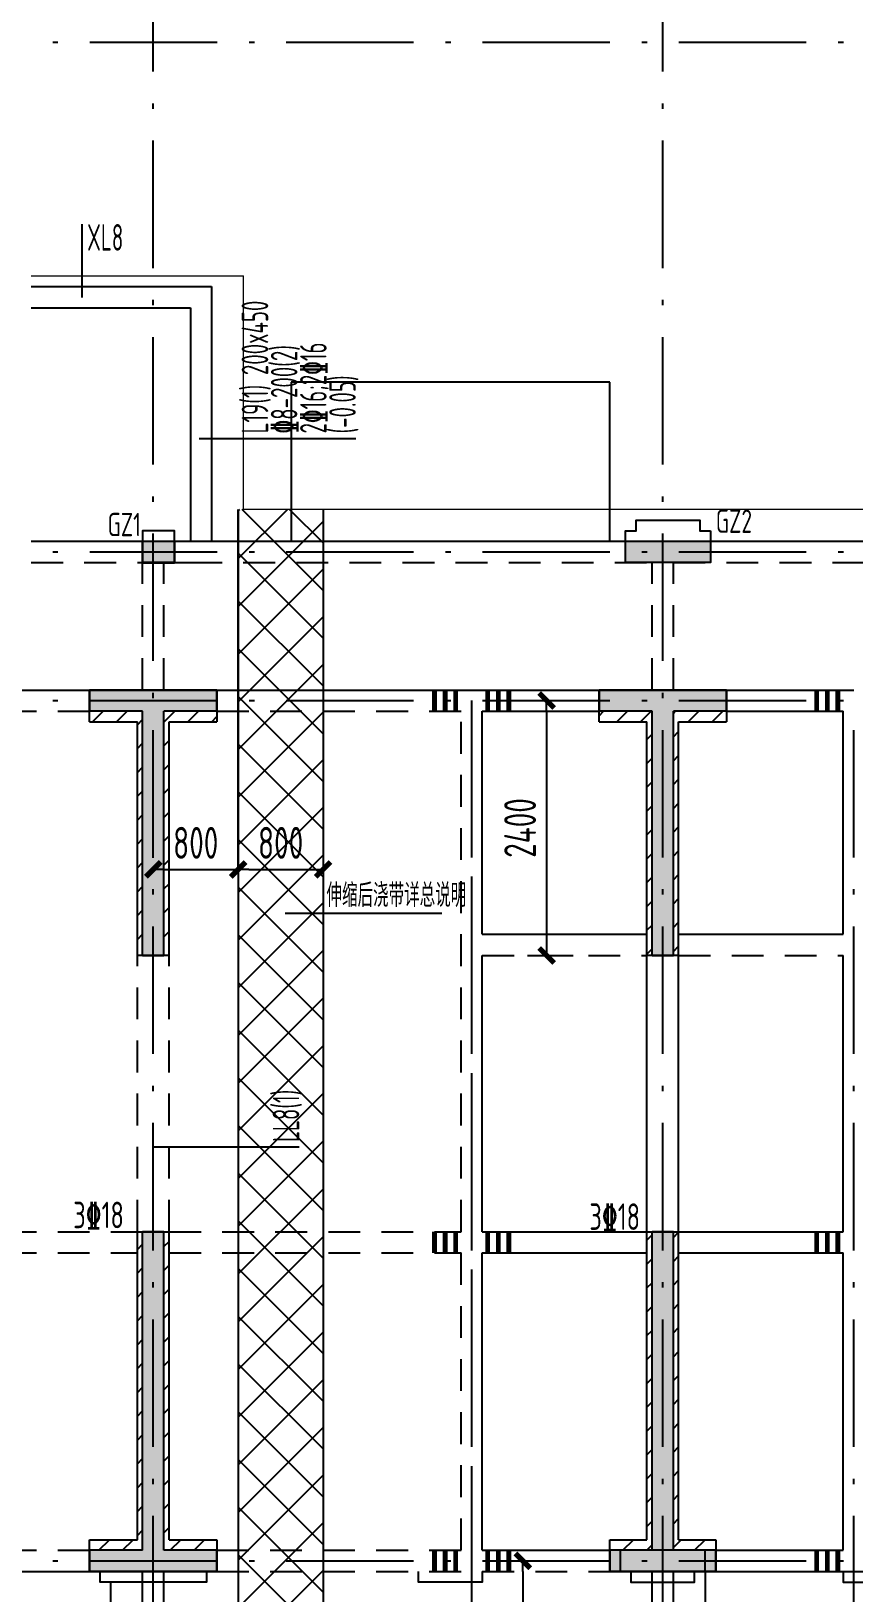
# Model space of a CAD drawing. Extents: x 580289 to 1106878, y -144605 to 78052.
# Drawn here: x 789462 to 797212, y -28574 to -13871 of the extents above; entities that cross this region are included whole.
import ezdxf

# ---------------------------------------------------------------- set-up
doc = ezdxf.new("R2010")
doc.units = 0
doc.header["$LTSCALE"] = 100
doc.linetypes.add('2', pattern=[18.5, 12, -3, 0.5, -3])
doc.linetypes.add('3', pattern=[5, 3, -2])
doc.layers.get('0').update_dxf_attribs({"linetype": 'CONTINUOUS'})
doc.layers.get('Defpoints').update_dxf_attribs({"linetype": 'CONTINUOUS'})
for name, color, linetype in [('COLU', 7, 'CONTINUOUS'), ('DIM', 3, 'CONTINUOUS'), ('HATCH', 254, 'CONTINUOUS'), ('WINDOW', 4, 'CONTINUOUS'), ('xj', 6, 'CONTINUOUS'), ('垂直标注', 2, 'CONTINUOUS'), ('构造柱', 7, 'CONTINUOUS'), ('梁', 4, 'CONTINUOUS'), ('梁原位标注', 7, 'CONTINUOUS'), ('梁虚线', 134, '3'), ('次梁箍筋', 1, 'CONTINUOUS'), ('水平标注', 2, 'CONTINUOUS'), ('网格', 253, '2')]:
    doc.layers.add(name, color=color, linetype=linetype)
doc.layers.add('建筑看线', color=75, linetype='CONTINUOUS', lineweight=15)
doc.styles.get("Standard").update_dxf_attribs({"font": 'tssdeng.shx', "width": 0.7, "bigfont": 'tssdchn.shx'})
doc.styles.add('TSSD_Dimension', font='Tssdeng.shx', dxfattribs={"width": 0.7, "bigfont": 'tssdchn.shx'})
doc.dimstyles.new('TSSD_100_100$0', dxfattribs={"dimtxt": 300, "dimasz": 100, "dimexe": 250, "dimexo": 250, "dimgap": 100, "dimtad": 1, "dimdec": 0, "dimzin": 0, "dimdsep": 46, "dimtxsty": 'TSSD_Dimension', "dimblk": '_TSDBK', "dimblk1": '_TSDBK', "dimblk2": '_TSDBK', "dimsah": 1, "dimcen": 0, "dimclrt": 7, "dimadec": 0, "dimazin": 0, "dimtfac": 1, "dimtdec": 0, "dimtix": 1, "dimtmove": 2, "dimatfit": 3, "dimldrblk": '_TSDBK', "dimfxl": 1, "dimtolj": 1, "dimtzin": 0, "dimarcsym": 0})

# ---------------------------------------------------------------- blocks, each defined once
blk = doc.blocks.new('_TSDBK')
blk.add_line((-1, 0), (0, 0))
at = {"const_width": 0.5}
blk.add_lwpolyline([(-0.7, -0.7), (0.7, 0.7)], dxfattribs=at)
blk = doc.blocks.new('*D1415')
at = {"layer": 'Defpoints', "color": 0}
for p in [(794094, -28273), (794094, -30474), (794094, -30474)]:
    blk.add_point(p, dxfattribs=at)
at = {"layer": 'DIM', "color": 0, "lineweight": -2}
blk.add_line((794094, -28373), (794094, -30374), dxfattribs=at)
at = {"layer": 'DIM', "color": 0, "lineweight": -2, "xscale": 100, "yscale": 100, "zscale": 100}
for p, rotation in [((794094, -28273), 90), ((794094, -30474), 270)]:
    blk.add_blockref('_TSDBK', p, dxfattribs=dict(at, rotation=rotation))
at = {"layer": 'DIM', "color": 7, "insert": (793844, -29373), "char_height": 300, "attachment_point": 5, "rotation": 90, "style": 'TSSD_Dimension'}
blk.add_mtext('\\A1;\\A1;2200', dxfattribs=at)
blk = doc.blocks.new('*D1425')
at = {"layer": 'Defpoints', "color": 0}
for p in [(793960, -20173), (793888, -22574), (794318, -22574)]:
    blk.add_point(p, dxfattribs=at)
at = {"layer": 'DIM', "color": 0, "lineweight": -2}
for p, q in [((794210, -20173), (794568, -20173)), ((794318, -20273), (794318, -22474)), ((794138, -22574), (794568, -22574))]:
    blk.add_line(p, q, dxfattribs=at)
at = {"layer": 'DIM', "color": 0, "lineweight": -2, "xscale": 100, "yscale": 100, "zscale": 100}
for p, rotation in [((794318, -20173), 90), ((794318, -22574), 270)]:
    blk.add_blockref('_TSDBK', p, dxfattribs=dict(at, rotation=rotation))
at = {"layer": 'DIM', "color": 7, "insert": (794068, -21373), "char_height": 300, "attachment_point": 5, "rotation": 90, "style": 'TSSD_Dimension'}
blk.add_mtext('\\A1;2400', dxfattribs=at)
blk = doc.blocks.new('*D1344')
at = {"layer": 'Defpoints', "color": 0}
for p in [(790612, -21904), (791412, -21763), (791412, -21904)]:
    blk.add_point(p, dxfattribs=at)
at = {"layer": 'DIM', "color": 0, "lineweight": -2}
for p, q in [((790612, -21654), (790612, -21513)), ((791412, -21654), (791412, -21513)), ((790712, -21763), (791312, -21763))]:
    blk.add_line(p, q, dxfattribs=at)
at = {"layer": 'DIM', "color": 0, "lineweight": -2, "xscale": 100, "yscale": 100, "zscale": 100, "rotation": 180}
blk.add_blockref('_TSDBK', (790612, -21763), dxfattribs=at)
at = {"layer": 'DIM', "color": 0, "lineweight": -2, "xscale": 100, "yscale": 100, "zscale": 100}
blk.add_blockref('_TSDBK', (791412, -21763), dxfattribs=at)
at = {"layer": 'DIM', "color": 7, "insert": (791012, -21513), "char_height": 300, "attachment_point": 5, "style": 'TSSD_Dimension'}
blk.add_mtext('\\A1;800', dxfattribs=at)
blk = doc.blocks.new('*D1345')
at = {"layer": 'Defpoints', "color": 0}
for p in [(791412, -21763), (792212, -21763), (792212, -21763)]:
    blk.add_point(p, dxfattribs=at)
at = {"layer": 'DIM', "color": 0, "lineweight": -2}
for p, q in [((791512, -21763), (792112, -21763)), ((791412, -22013), (791412, -22013))]:
    blk.add_line(p, q, dxfattribs=at)
at = {"layer": 'DIM', "color": 0, "lineweight": -2, "xscale": 100, "yscale": 100, "zscale": 100, "rotation": 180}
blk.add_blockref('_TSDBK', (791412, -21763), dxfattribs=at)
at = {"layer": 'DIM', "color": 0, "lineweight": -2, "xscale": 100, "yscale": 100, "zscale": 100}
blk.add_blockref('_TSDBK', (792212, -21763), dxfattribs=at)
at = {"layer": 'DIM', "color": 7, "insert": (791812, -21513), "char_height": 300, "attachment_point": 5, "style": 'TSSD_Dimension'}
blk.add_mtext('\\A1;800', dxfattribs=at)

msp = doc.modelspace()

# ---------------------------------------------------------------- hatches: boundary and pattern name
at = {"layer": 'COLU'}
h = msp.add_hatch(dxfattribs=at)
h.set_pattern_fill('ANSI31', color=256, scale=50, style=0)
h.set_pattern_definition([(45, (468435.66, 91767.74), (-112.2532, 112.2532), [])])
h.paths.add_polyline_path([(808211.9, -14874), (808211.9, -14974), (809611.9, -14974), (809611.9, -15574), (809711.9, -15574), (809711.9, -14874)])
h.paths.add_polyline_path([(809711.9, -20074), (810311.9, -20074), (810311.9, -19374), (810211.9, -19374), (810211.9, -19974), (809611.9, -19974), (809611.9, -22974), (809011.9, -22974), (809011.9, -23074), (809711.9, -23074)])
h.paths.add_polyline_path([(805111.9, -22174), (805211.9, -22174), (805211.9, -20374), (805711.9, -20374), (805711.9, -20274), (805111.9, -20274)])
h.paths.add_polyline_path([(805311.9, -22474), (805311.9, -23274), (805411.9, -23274), (805411.9, -22374), (804911.9, -22374), (804911.9, -22474)])
h.paths.add_polyline_path([(809911.9, -28374), (809911.9, -27774), (809311.9, -27774), (809311.9, -28374)])
h.paths.add_polyline_path([(809311.9, -34374), (809311.9, -34974), (809911.9, -34974), (809911.9, -34374)])
h.paths.add_polyline_path([(805211.9, -34974), (805811.9, -34974), (805811.9, -34374), (805211.9, -34374)])
h.paths.add_polyline_path([(800111.9, -34374), (800111.9, -34974), (800711.9, -34974), (800711.9, -34374)])
h.paths.add_polyline_path([(800111.9, -25174), (800061.9, -25174), (800061.9, -28074), (799611.3, -28074), (799611.3, -28174), (800111.9, -28174)])
h.paths.add_polyline_path([(800361.9, -28074), (800361.9, -25174), (800311.9, -25174), (800311.9, -28174), (800811.9, -28174), (800811.9, -28074)])
h.paths.add_polyline_path([(795561.9, -28074), (795561.9, -25174), (795511.9, -25174), (795511.9, -28174), (795911.9, -28174), (795911.9, -28074)])
h.paths.add_polyline_path([(794911.9, -28074), (794911.9, -28174), (795311.9, -28174), (795311.9, -25174), (795261.9, -25174), (795261.9, -28074)])
h.paths.add_polyline_path([(790511.9, -25174), (790461.9, -25174), (790461.9, -28074), (790011.9, -28074), (790011.9, -28174), (790511.9, -28174)])
h.paths.add_polyline_path([(791211.9, -28174), (791211.9, -28074), (790761.9, -28074), (790761.9, -25174), (790711.9, -25174), (790711.9, -28174)])
h.paths.add_polyline_path([(786311.9, -28174), (786311.9, -28074), (785961.9, -28074), (785961.9, -25174), (785911.9, -25174), (785911.9, -28174)])
h.paths.add_polyline_path([(785711.9, -28174), (785711.9, -25174), (785661.9, -25174), (785661.9, -28074), (785311.9, -28074), (785311.9, -28174)])
h.paths.add_polyline_path([(780411.9, -28074), (780411.9, -28174), (780911.9, -28174), (780911.9, -25174), (780861.9, -25174), (780861.9, -28074)])
h.paths.add_polyline_path([(781161.9, -28074), (781161.9, -25174), (781111.9, -25174), (781111.9, -28174), (781611.9, -28174), (781611.9, -28074)])
h.paths.add_polyline_path([(776111.9, -28174), (776111.9, -25174), (776061.9, -25174), (776061.9, -28074), (775711.9, -28074), (775711.9, -28174)])
h.paths.add_polyline_path([(776361.9, -28074), (776361.9, -25174), (776311.9, -25174), (776311.9, -28174), (776711.9, -28174), (776711.9, -28074)])
h.paths.add_polyline_path([(771311.9, -28174), (771311.9, -25174), (771261.9, -25174), (771261.9, -28074), (770811.9, -28074), (770811.9, -28174)])
h.paths.add_polyline_path([(772011.9, -28174), (772011.9, -28074), (771561.9, -28074), (771561.9, -25174), (771511.9, -25174), (771511.9, -28174)])
h.paths.add_polyline_path([(770811.9, -20274), (770811.9, -20374), (771261.9, -20374), (771261.9, -22474), (771311.9, -22474), (771311.9, -20274)])
h.paths.add_polyline_path([(771511.9, -20274), (771511.9, -22474), (771561.9, -22474), (771561.9, -20374), (772011.9, -20374), (772011.9, -20274)])
h.paths.add_polyline_path([(775611.9, -20274), (775611.9, -20374), (776061.9, -20374), (776061.9, -22574), (776111.9, -22574), (776111.9, -20274)])
h.paths.add_polyline_path([(776811.9, -20374), (776811.9, -20274), (776311.9, -20274), (776311.9, -22574), (776361.9, -22574), (776361.9, -20374)])
h.paths.add_polyline_path([(781611.9, -20374), (781611.9, -20274), (781111.9, -20274), (781111.9, -22474), (781161.9, -22474), (781161.9, -20374)])
h.paths.add_polyline_path([(780411.9, -20274), (780411.9, -20374), (780861.9, -20374), (780861.9, -22474), (780911.9, -22474), (780911.9, -20274)])
h.paths.add_polyline_path([(784461.9, -20274), (784361.9, -20274), (784361.9, -20374), (785661.9, -20374), (785661.9, -22574), (785711.9, -22574), (785711.9, -20274)])
h.paths.add_polyline_path([(785911.9, -20274), (785911.9, -22574), (785961.9, -22574), (785961.9, -20374), (787261.9, -20374), (787261.9, -20274)])
h.paths.add_polyline_path([(791211.9, -20374), (791211.9, -20274), (790711.9, -20274), (790711.9, -22474), (790761.9, -22474), (790761.9, -20374)])
h.paths.add_polyline_path([(790511.9, -20274), (790011.9, -20274), (790011.9, -20374), (790461.9, -20374), (790461.9, -22474), (790511.9, -22474)])
h.paths.add_polyline_path([(796011.9, -20374), (796011.9, -20274), (795511.9, -20274), (795511.9, -22574), (795561.9, -22574), (795561.9, -20374)])
h.paths.add_polyline_path([(794811.9, -20274), (794811.9, -20374), (795261.9, -20374), (795261.9, -22574), (795311.9, -22574), (795311.9, -20274)])
h.paths.add_polyline_path([(800311.9, -22474), (800361.9, -22474), (800361.9, -20374), (800811.9, -20374), (800811.9, -20274), (800311.9, -20274)])
h.paths.add_polyline_path([(799611.9, -20274), (799611.9, -20374), (800061.9, -20374), (800061.9, -22474), (800111.9, -22474), (800111.9, -20274)])
h.paths.add_polyline_path([(761911.9, -14874), (761911.9, -15574), (762011.9, -15574), (762011.9, -14974), (763411.9, -14974), (763411.9, -14874)])
h.paths.add_polyline_path([(761411.9, -19974), (761411.9, -19374), (761311.9, -19374), (761311.9, -20074), (761911.9, -20074), (761911.9, -23074), (762611.9, -23074), (762611.9, -22974), (762011.9, -22974), (762011.9, -19974)])
h.paths.add_polyline_path([(766411.9, -22174), (766511.9, -22174), (766511.9, -20274), (765911.9, -20274), (765911.9, -20374), (766411.9, -20374)])
h.paths.add_polyline_path([(766211.9, -22374), (766211.9, -23274), (766311.9, -23274), (766311.9, -22474), (766711.9, -22474), (766711.9, -22374)])
at = {"layer": 'DIM'}
h = msp.add_hatch(dxfattribs=at)
h.set_pattern_fill('ANSI37', color=256, scale=100, style=0)
h.set_pattern_definition([(45, (747658.05, -127697.9), (-224.5064, 224.5064), []), (135, (747658.05, -127697.9), (-224.5064, -224.5064), [])])
h.paths.add_polyline_path([(792211.9, -30174), (791411.9, -30174), (791411.9, -30474), (792211.9, -30474)])
h.paths.add_polyline_path([(792211.9, -29974), (791411.9, -29974), (791411.9, -30174), (791411.9, -30174), (791411.9, -30174), (792211.9, -30174)])
h.paths.add_polyline_path([(792211.9, -28374), (791411.9, -28374), (791411.9, -29974), (792211.9, -29974)])
h.paths.add_polyline_path([(792211.9, -28272.6), (791411.9, -28272.6), (791411.9, -28374), (792211.9, -28374)])
h.paths.add_polyline_path([(792211.9, -28174), (791411.9, -28174), (791411.9, -28272.6), (792211.9, -28272.6)])
h.paths.add_polyline_path([(792211.9, -25374), (791411.9, -25374), (791411.9, -28174), (792211.9, -28174)])
h.paths.add_polyline_path([(792211.9, -25174), (791411.9, -25174), (791411.9, -25374), (792211.9, -25374)])
h.paths.add_polyline_path([(792211.9, -20274), (791411.9, -20274), (791411.9, -25174), (792211.9, -25174)])
h.paths.add_polyline_path([(792211.9, -20172.6), (791411.9, -20172.6), (791411.9, -20274), (792211.9, -20274)])
h.paths.add_polyline_path([(792211.9, -20074), (791411.9, -20074), (791411.9, -20172.6), (792211.9, -20172.6)])
h.paths.add_polyline_path([(792211.9, -18874), (791411.9, -18874), (791411.9, -20074), (792211.9, -20074)])
h.paths.add_polyline_path([(792211.9, -18772.2), (791411.9, -18772.1), (791411.9, -18874), (792211.9, -18874)])
h.paths.add_polyline_path([(792211.9, -18674), (791411.9, -18674), (791411.9, -18772.1), (792211.9, -18772.2)])
h.paths.add_polyline_path([(792211.9, -18374), (791411.9, -18374), (791411.9, -18674), (792211.9, -18674)])
at = {"layer": 'HATCH'}
h = msp.add_hatch(color=256, dxfattribs=at)
h.paths.add_polyline_path([(766411.9, -28374), (766411.9, -27674), (766011.9, -27674), (766011.9, -28374)])
h.paths.add_polyline_path([(761911.9, -17274), (761911.9, -16824), (761111.9, -16824), (761111.9, -17274)])
h.paths.add_polyline_path([(805211.9, -28374), (805211.9, -27674), (805611.9, -27674), (805611.9, -28374)])
h.paths.add_polyline_path([(809711.9, -17274), (809711.9, -16824), (810511.9, -16824), (810511.9, -17274)])
h.paths.add_polyline_path([(784361.9, -20074), (784361.9, -20274), (784461.9, -20274), (785711.9, -20274), (785711.9, -22574), (785911.9, -22574), (785911.9, -20274), (787261.9, -20274), (787261.9, -20074)])
h.paths.add_polyline_path([(765411.9, -14874), (765411.9, -14674), (765911.9, -14674), (765911.9, -13874), (766711.9, -13874), (766711.9, -14074), (766111.9, -14074), (766111.9, -14874)])
h.paths.add_polyline_path([(767911.9, -14074), (767911.9, -13874), (768711.9, -13874), (768711.9, -15774), (769111.9, -15774), (769111.9, -15974), (768511.9, -15974), (768511.9, -14074)])
h.paths.add_polyline_path([(761911.9, -15574), (761711.9, -15574), (761711.9, -14674), (763411.9, -14674), (763411.9, -14874), (761911.9, -14874)])
h.paths.add_polyline_path([(766211.9, -23274), (766011.9, -23274), (766011.9, -22174), (766511.9, -22174), (766511.9, -20274), (765912.6, -20274), (765912.6, -20074), (766711.9, -20074), (766711.9, -22374), (766211.9, -22374)])
h.paths.add_polyline_path([(761711.9, -23274), (761711.9, -20274), (761111.9, -20274), (761111.9, -19374), (761311.9, -19374), (761311.9, -20074), (761911.9, -20074), (761911.9, -23074), (762611.9, -23074), (762611.9, -23274)])
h.paths.add_polyline_path([(765911.9, -17074), (766111.9, -17074), (766111.9, -18674), (766811.9, -18674), (766811.9, -18874), (765911.9, -18874)])
h.paths.add_polyline_path([(771311.9, -18674), (771311.9, -15974), (770411.9, -15974), (770411.9, -15774), (771511.9, -15774), (771511.9, -18874), (770411.9, -18874), (770411.9, -18674)])
h.paths.add_polyline_path([(771511.9, -22574), (771311.9, -22574), (771311.9, -20274), (770811.9, -20274), (770811.9, -20074), (771511.9, -20074), (772011.9, -20074), (772011.9, -20274), (771511.9, -20274)])
h.paths.add_polyline_path([(775611.9, -20274), (775611.9, -20074), (776311.9, -20074), (776811.9, -20074), (776811.9, -20274), (776311.9, -20274), (776311.9, -22574), (776111.9, -22574), (776111.9, -20274)])
h.paths.add_polyline_path([(775711.9, -28374), (775711.9, -28174), (776111.9, -28174), (776111.9, -25174), (776311.9, -25174), (776311.9, -28174), (776711.9, -28174), (776711.9, -28374), (776111.9, -28374)])
h.paths.add_polyline_path([(806211.9, -14874), (806211.9, -14674), (805711.9, -14674), (805711.9, -13874), (804911.9, -13874), (804911.9, -14074), (805511.9, -14074), (805511.9, -14874)])
h.paths.add_polyline_path([(803711.9, -14074), (803711.9, -13874), (802911.9, -13874), (802911.9, -15774), (802511.9, -15774), (802511.9, -15974), (803111.9, -15974), (803111.9, -14074)])
h.paths.add_polyline_path([(805411.9, -23274), (805611.9, -23274), (805611.9, -22174), (805111.9, -22174), (805111.9, -20274), (805711.2, -20274), (805711.2, -20074), (804911.9, -20074), (804911.9, -22374), (805411.9, -22374)])
h.paths.add_polyline_path([(805711.9, -17074), (805511.9, -17074), (805511.9, -18674), (804811.9, -18674), (804811.9, -18874), (805711.9, -18874)])
h.paths.add_polyline_path([(809711.9, -15574), (809911.9, -15574), (809911.9, -14674), (808211.9, -14674), (808211.9, -14874), (809711.9, -14874)])
h.paths.add_polyline_path([(809911.9, -23274), (809911.9, -20274), (810511.9, -20274), (810511.9, -19374), (810311.9, -19374), (810311.9, -20074), (809711.9, -20074), (809711.9, -23074), (809011.9, -23074), (809011.9, -23274)])
h.paths.add_polyline_path([(800111.9, -22574), (800311.9, -22574), (800311.9, -20274), (800811.9, -20274), (800811.9, -20074), (800111.9, -20074), (799611.9, -20074), (799611.9, -20274), (800111.9, -20274)])
h.paths.add_polyline_path([(800311.9, -18674), (800311.9, -15974), (801211.9, -15974), (801211.9, -15774), (800111.9, -15774), (800111.9, -18874), (801211.9, -18874), (801211.9, -18674)])
h.paths.add_polyline_path([(790511.9, -22574), (790711.9, -22574), (790711.9, -20274), (791211.9, -20274), (791211.9, -20074), (790511.9, -20074), (790011.9, -20074), (790011.9, -20274), (790511.9, -20274)])
h.paths.add_polyline_path([(787161.9, -20074), (785711.9, -20074), (784461.9, -20074), (785911.9, -20074)], flags=0)
h.paths.add_polyline_path([(785711.9, -22574), (785911.9, -22574)], flags=17)
h.paths.add_polyline_path([(784461.9, -20274), (785711.9, -20274)], flags=0)
h.paths.add_polyline_path([(785711.9, -22574), (785711.9, -20274)], flags=17)
h.paths.add_polyline_path([(785911.9, -22574), (785911.9, -20274)], flags=17)
h.paths.add_polyline_path([(787161.9, -20274), (785911.9, -20274)], flags=0)
h.paths.add_polyline_path([(796011.9, -20274), (796011.9, -20074), (795311.9, -20074), (794811.9, -20074), (794811.9, -20274), (795311.9, -20274), (795311.9, -22574), (795511.9, -22574), (795511.9, -20274)])
h.paths.add_polyline_path([(781111.9, -22574), (780911.9, -22574), (780911.9, -20274), (780411.9, -20274), (780411.9, -20074), (781111.9, -20074), (781611.9, -20074), (781611.9, -20274), (781111.9, -20274)])
h.paths.add_polyline_path([(795911.9, -28374), (795911.9, -28174), (795511.9, -28174), (795511.9, -25174), (795311.9, -25174), (795311.9, -28174), (794911.9, -28174), (794911.9, -28374), (795511.9, -28374)])
edge = h.paths.add_edge_path(flags=16)
edge.add_line((787261.9, -20274), (787261.9, -20074))
edge.add_line((784361.9, -20074), (784361.9, -20274))
for points in [[(790811.9, -18874), (790811.9, -18672.7), (790511.9, -18672.7), (790511.9, -18874)], [(795061.9, -18674), (795061.9, -18874), (795861.9, -18874), (795861.9, -18674)]]:
    msp.add_hatch(color=256, dxfattribs=at).paths.add_polyline_path(points)
h = msp.add_hatch(color=256, dxfattribs=at)
h.paths.add_polyline_path([(771511.9, -25174), (771311.9, -25174), (771311.9, -28174), (770811.9, -28174), (770811.9, -28374), (771311.9, -28374), (772011.9, -28374), (772011.9, -28174), (771511.9, -28174)])
h.paths.add_polyline_path([(781111.9, -25174), (780911.9, -25174), (780911.9, -28174), (780411.9, -28174), (780411.9, -28374), (780911.9, -28374), (781611.9, -28374), (781611.9, -28174), (781111.9, -28174)])
h.paths.add_polyline_path([(790511.9, -28174), (790011.9, -28174), (790011.9, -28374), (790711.9, -28374), (791211.9, -28374), (791211.9, -28174), (790711.9, -28174), (790711.9, -25174), (790511.9, -25174)])
h.paths.add_polyline_path([(800311.9, -25174), (800111.9, -25174), (800111.9, -28174), (799611.9, -28174), (799611.9, -28374), (800311.9, -28374), (800811.9, -28374), (800811.9, -28174), (800311.9, -28174)])

# ---------------------------------------------------------------- linework, layer by layer
at = {"layer": 'COLU'}
for points in [[(790011.9, -20074), (790761.9, -20074)], [(790011.9, -20374), (790011.9, -20074)], [(790011.9, -20074), (790761.9, -20074)], [(790011.9, -20374), (790011.9, -20074)], [(790511.9, -20074), (790011.9, -20074)], [(790011.9, -20074), (790011.9, -20274)], [(791211.9, -20074), (790511.9, -20074)], [(790761.9, -20074), (791211.9, -20074)], [(790761.9, -20074), (791211.9, -20074)], [(791211.9, -20074), (791211.9, -20374)], [(791211.9, -20074), (791211.9, -20374)], [(791211.9, -20274), (791211.9, -20074)], [(794811.9, -20074), (795561.9, -20074)], [(794811.9, -20374), (794811.9, -20074)], [(794811.9, -20074), (795561.9, -20074)], [(794811.9, -20374), (794811.9, -20074)], [(795311.9, -20074), (794811.9, -20074)], [(794811.9, -20074), (794811.9, -20274)], [(796011.9, -20074), (795311.9, -20074)], [(795561.9, -20074), (796011.9, -20074)], [(795561.9, -20074), (796011.9, -20074)], [(796011.9, -20074), (796011.9, -20374)], [(796011.9, -20074), (796011.9, -20374)], [(796011.9, -20274), (796011.9, -20074)], [(790511.9, -20274), (790011.9, -20274)], [(790511.9, -22574), (790511.9, -20274)], [(791211.9, -20274), (790711.9, -20274)], [(790711.9, -22574), (790711.9, -20274)], [(795311.9, -20274), (794811.9, -20274)], [(795311.9, -22574), (795311.9, -20274)], [(795511.9, -22574), (795511.9, -20274)], [(796011.9, -20274), (795511.9, -20274)], [(790011.9, -20374), (790461.9, -20374)], [(790011.9, -20374), (790461.9, -20374)], [(790461.9, -22574), (790461.9, -20374)], [(790461.9, -22574), (790461.9, -20374)], [(790761.9, -20374), (791211.9, -20374)], [(790761.9, -22574), (790761.9, -20374)], [(790761.9, -20374), (791211.9, -20374)], [(790761.9, -22574), (790761.9, -20374)], [(794811.9, -20374), (795261.9, -20374)], [(794811.9, -20374), (795261.9, -20374)], [(795261.9, -22574), (795261.9, -20374)], [(795261.9, -22574), (795261.9, -20374)], [(795561.9, -22574), (795561.9, -20374)], [(795561.9, -20374), (796011.9, -20374)], [(795561.9, -22574), (795561.9, -20374)], [(795561.9, -20374), (796011.9, -20374)], [(790761.9, -22574), (790461.9, -22574)], [(790761.9, -22574), (790461.9, -22574)], [(790511.9, -22574), (790711.9, -22574)], [(795561.9, -22574), (795261.9, -22574)], [(795561.9, -22574), (795261.9, -22574)], [(795311.9, -22574), (795511.9, -22574)], [(790461.9, -28074), (790461.9, -25174)], [(790461.9, -25174), (790761.9, -25174)], [(790461.9, -28074), (790461.9, -25174)], [(790461.9, -25174), (790761.9, -25174)], [(790511.9, -28174), (790511.9, -25174)], [(790711.9, -25174), (790511.9, -25174)], [(790711.9, -28174), (790711.9, -25174)], [(790761.9, -28074), (790761.9, -25174)], [(790761.9, -28074), (790761.9, -25174)], [(795261.9, -28074), (795261.9, -25174)], [(795261.9, -25174), (795561.9, -25174)], [(795261.9, -28074), (795261.9, -25174)], [(795261.9, -25174), (795561.9, -25174)], [(795311.9, -28174), (795311.9, -25174)], [(795511.9, -25174), (795311.9, -25174)], [(795511.9, -28174), (795511.9, -25174)], [(795561.9, -28074), (795561.9, -25174)], [(795561.9, -28074), (795561.9, -25174)], [(790011.9, -28074), (790461.9, -28074)], [(790011.9, -28374), (790011.9, -28074)], [(790011.9, -28074), (790461.9, -28074)], [(790011.9, -28374), (790011.9, -28074)], [(790761.9, -28074), (791211.9, -28074)], [(790761.9, -28074), (791211.9, -28074)], [(791211.9, -28074), (791211.9, -28374)], [(791211.9, -28074), (791211.9, -28374)], [(794911.9, -28074), (795261.9, -28074)], [(794911.9, -28374), (794911.9, -28074)], [(794911.9, -28074), (795261.9, -28074)], [(794911.9, -28374), (794911.9, -28074)], [(795561.9, -28074), (795911.9, -28074)], [(795561.9, -28074), (795911.9, -28074)], [(795911.9, -28074), (795911.9, -28374)], [(795911.9, -28074), (795911.9, -28374)], [(790511.9, -28174), (790011.9, -28174)], [(790011.9, -28174), (790011.9, -28374)], [(791211.9, -28174), (790711.9, -28174)], [(791211.9, -28374), (791211.9, -28174)], [(795311.9, -28174), (794911.9, -28174)], [(794911.9, -28174), (794911.9, -28374)], [(795911.9, -28174), (795511.9, -28174)], [(795911.9, -28374), (795911.9, -28174)], [(790011.9, -28374), (790461.9, -28374)], [(790011.9, -28374), (790461.9, -28374)], [(790711.9, -28374), (790011.9, -28374)], [(790461.9, -28374), (791211.9, -28374)], [(790461.9, -28374), (791211.9, -28374)], [(791211.9, -28374), (790711.9, -28374)], [(794911.9, -28374), (795261.9, -28374)], [(794911.9, -28374), (795261.9, -28374)], [(795511.9, -28374), (794911.9, -28374)], [(795261.9, -28374), (795911.9, -28374)], [(795261.9, -28374), (795911.9, -28374)], [(795911.9, -28374), (795511.9, -28374)]]:
    msp.add_lwpolyline(points, dxfattribs=at)
at = {"layer": 'DIM'}
for p, q in [((791411.9, -21763.5), (791411.9, -18374)), ((791411.9, -18374), (791411.9, -30774)), ((792211.9, -18374), (792211.9, -30774)), ((791853.5, -22175.5), (793329.1, -22175.5))]:
    msp.add_line(p, q, dxfattribs=at)
at = {"layer": 'WINDOW'}
for p, q in [((794911.9, -17174), (791911.9, -17174)), ((791911.9, -17174), (791911.9, -18674)), ((794911.9, -18672.6), (794911.9, -17174))]:
    msp.add_line(p, q, dxfattribs=at)
at = {"layer": 'xj'}
for p, q in [((789461.9, -18674), (790511.9, -18674)), ((790811.9, -18674), (795061.9, -18674)), ((795861.9, -18674), (800111.9, -18674))]:
    msp.add_line(p, q, dxfattribs=at)
for points in [[(795861.9, -18574), (795861.9, -18874), (795061.9, -18874), (795061.9, -18574), (795161.9, -18574), (795161.9, -18474), (795761.9, -18474), (795761.9, -18574)], [(790811.9, -18875.3), (790811.9, -18575.3), (790511.9, -18575.3), (790511.9, -18875.3)], [(795811.9, -28174), (795011.9, -28174), (795011.9, -28374), (795111.9, -28374), (795111.9, -28474), (795711.9, -28474), (795711.9, -28374), (795811.9, -28374)]]:
    msp.add_lwpolyline(points, close=True, dxfattribs=at)
for points in [[(791161.9, -28374), (791111.9, -28374), (791111.9, -28474), (790111.9, -28474), (790111.9, -28374), (790011.9, -28374)], [(795811.9, -28374), (795811.9, -30774), (790211.9, -30774), (790211.9, -28474)], [(793711.9, -28374), (793711.9, -28474), (793111.9, -28474), (793111.9, -28474), (793111.9, -28374)], [(797111.9, -28374), (797111.9, -28474), (797711.9, -28474), (797711.9, -28474), (797711.9, -28374)]]:
    msp.add_lwpolyline(points, dxfattribs=at)
at = {"layer": '垂直标注'}
for p, q in [((792520.1, -17708.3), (791043, -17708.3)), ((791988, -24379.8), (790611.9, -24379.8))]:
    msp.add_line(p, q, dxfattribs=at)
at = {"layer": '建筑看线'}
msp.add_line((789462, -16174.2), (791461.7, -16175), dxfattribs=at)
msp.add_lwpolyline([(799271.9, -18374), (791461.7, -18374), (791461.7, -16175)], dxfattribs=at)
at = {"layer": '构造柱'}
for points in [[(790511.9, -18672.7), (790811.9, -18672.7), (790811.9, -18874), (790511.9, -18874)], [(795061.9, -18674), (795861.9, -18674), (795861.9, -18874), (795061.9, -18874)]]:
    msp.add_lwpolyline(points, close=True, dxfattribs=at)
at = {"layer": '梁'}
for p, q in [((789461.9, -16275.3), (791161.9, -16275.3)), ((791161.9, -16275.3), (791161.9, -16475.3)), ((789461.9, -16475.3), (790961.9, -16475.3)), ((790961.9, -16475.3), (790961.9, -18674)), ((791161.9, -16475.3), (791161.9, -18674)), ((789461.9, -18674), (790611.9, -18674)), ((790611.9, -18674), (795411.9, -18674)), ((795411.9, -18674), (800111.9, -18674)), ((787611.9, -20074), (790011.9, -20074)), ((791211.9, -20074), (793611.9, -20074)), ((793611.9, -20074), (794811.9, -20074)), ((796011.9, -20074), (797211.9, -20074)), ((793711.9, -22374), (793711.9, -20274)), ((793711.9, -20274), (794811.9, -20274)), ((796011.9, -20274), (797111.9, -20274)), ((797111.9, -22374), (797111.9, -20274)), ((793711.9, -22374), (795261.9, -22374)), ((795561.9, -22374), (797111.9, -22374)), ((793711.9, -25174), (793711.9, -22574)), ((795261.9, -25174), (795261.9, -22574)), ((795561.9, -25174), (795561.9, -22574)), ((797111.9, -25174), (797111.9, -22574)), ((793711.9, -25174), (795261.9, -25174)), ((795561.9, -25174), (797111.9, -25174)), ((793711.9, -25374), (795261.9, -25374)), ((793711.9, -28174), (793711.9, -25374)), ((795561.9, -25374), (797111.9, -25374)), ((797111.9, -28174), (797111.9, -25374)), ((793711.9, -28174), (794911.9, -28174)), ((795911.9, -28174), (797111.9, -28174)), ((786311.9, -28374), (790011.9, -28374)), ((790511.9, -30474), (790511.9, -28374)), ((790711.9, -30274), (790711.9, -28374)), ((795311.9, -30274), (795311.9, -28374)), ((795511.9, -30474), (795511.9, -28374)), ((795911.9, -28374), (799611.3, -28374))]:
    msp.add_line(p, q, dxfattribs=at)
at = {"layer": '梁虚线'}
for p, q in [((790961.9, -18674), (790961.9, -18674)), ((791161.9, -18674), (791161.9, -18674)), ((789461.9, -18874), (790511.9, -18874)), ((790511.9, -20074), (790511.9, -18874)), ((790711.9, -18874), (790961.9, -18874)), ((790711.9, -20074), (790711.9, -18874)), ((790960.4, -18874), (795311.9, -18874)), ((795311.9, -20074), (795311.9, -18874)), ((795511.9, -18874), (800111.9, -18874)), ((795511.9, -20074), (795511.9, -18874)), ((787711.9, -20274), (790011.9, -20274)), ((791211.9, -20274), (793511.9, -20274)), ((793511.9, -25174), (793511.9, -20274)), ((790461.9, -25174), (790461.9, -22574)), ((790761.9, -25174), (790761.9, -22574)), ((793711.9, -22574), (795261.9, -22574)), ((795561.9, -22574), (797111.9, -22574)), ((787711.9, -25174), (790461.9, -25174)), ((790761.9, -25174), (793511.9, -25174)), ((787711.9, -25374), (790461.9, -25374)), ((790761.9, -25374), (793511.9, -25374)), ((793511.9, -28174), (793511.9, -25374)), ((787711.9, -28174), (790011.9, -28174)), ((791211.9, -28174), (793511.9, -28174)), ((791211.9, -28374), (794911.9, -28374))]:
    msp.add_line(p, q, dxfattribs=at)
at = {"layer": '次梁箍筋', "const_width": 44.9}
for points in [[(793261.9, -20074), (793261.9, -20274)], [(793361.9, -20074), (793361.9, -20274)], [(793461.9, -20074), (793461.9, -20274)], [(793761.9, -20074), (793761.9, -20274)], [(793861.9, -20074), (793861.9, -20274)], [(793961.9, -20074), (793961.9, -20274)], [(796861.9, -20074), (796861.9, -20274)], [(796961.9, -20074), (796961.9, -20274)], [(797061.9, -20074), (797061.9, -20274)], [(793261.9, -25174), (793261.9, -25374)], [(793361.9, -25174), (793361.9, -25374)], [(793461.9, -25174), (793461.9, -25374)], [(793761.9, -25174), (793761.9, -25374)], [(793861.9, -25174), (793861.9, -25374)], [(793961.9, -25174), (793961.9, -25374)], [(796861.9, -25174), (796861.9, -25374)], [(796961.9, -25174), (796961.9, -25374)], [(797061.9, -25174), (797061.9, -25374)], [(793261.9, -28174), (793261.9, -28374)], [(793361.9, -28174), (793361.9, -28374)], [(793461.9, -28174), (793461.9, -28374)], [(793761.9, -28174), (793761.9, -28374)], [(793861.9, -28174), (793861.9, -28374)], [(793961.9, -28174), (793961.9, -28374)], [(796861.9, -28174), (796861.9, -28374)], [(796961.9, -28174), (796961.9, -28374)], [(797061.9, -28174), (797061.9, -28374)]]:
    msp.add_lwpolyline(points, dxfattribs=at)
at = {"layer": '水平标注'}
msp.add_line((789939.2, -15687.3), (789939.2, -16376.8), dxfattribs=at)
at = {"layer": '网格'}
for p, q in [((790611.9, -36450.6), (790611.9, -11778.2)), ((795411.9, -36450.6), (795411.9, -11778.2)), ((760414.3, -13972.7), (811209.5, -13972.7)), ((760414.3, -18771.3), (811209.5, -18772.6)), ((760414.3, -20172.6), (811209.5, -20172.6)), ((793611.9, -30430.7), (793611.9, -20172.6)), ((793611.9, -36450.6), (793611.9, -20172.6)), ((797211.9, -36450.6), (797211.9, -20172.6)), ((797211.9, -36450.6), (797211.9, -20172.6)), ((760414.3, -28272.6), (811209.5, -28272.6))]:
    msp.add_line(p, q, dxfattribs=at)

# ---------------------------------------------------------------- texts
at = {"layer": 'DIM', "width": 0.7}
msp.add_text('伸缩后浇带详总说明', height=220, rotation=360, dxfattribs=at).set_placement((792244.2, -22116.4))
at = {"layer": '垂直标注', "width": 0.6}
for s, p in [('L19(1) 200x450', (791695.1, -17658.3)), ('%%1328-200(2)', (791970.1, -17658.3)), ('2%%13216;2%%13216', (792245.1, -17658.3)), ('(-0.05)', (792520.1, -17658.3)), ('LL8(1)', (791988, -24329.8))]:
    msp.add_text(s, height=250, rotation=90, dxfattribs=at).set_placement(p)
at = {"layer": '构造柱', "width": 0.7}
for s, p in [('GZ2', (795912.1, -18594.1)), ('GZ1', (790181.8, -18626.1))]:
    msp.add_text(s, height=220, dxfattribs=at).set_placement(p)
at = {"layer": '梁原位标注', "width": 0.7}
for p in [(789857.9, -25141.9), (794721, -25157.8)]:
    msp.add_text('3\x8418', height=250, dxfattribs=at).set_placement(p)
at = {"layer": '水平标注', "width": 0.6}
msp.add_text('XL8', height=250, dxfattribs=at).set_placement((789989.2, -15937.3))

# ---------------------------------------------------------------- dimensions: what is measured, and where the dimension line sits
at = {"layer": 'DIM'}
for base, p1, p2, text, picture, middle in [((794318.2, -22574), (793959.7, -20172.6), (793888.1, -22574), '2400', '*D1425', (794068.2, -21373.3)), ((794093.5, -30474), (794093.5, -28272.6), (794093.5, -30474), '\\A1;2200', '*D1415', (793843.5, -29373.3))]:
    dim = msp.add_linear_dim(base=base, p1=p1, p2=p2, angle=90, text=text, dimstyle='TSSD_100_100$0', dxfattribs=at)
    dim.commit()
    dim.dimension.update_dxf_attribs({"geometry": picture, "text_midpoint": middle})
for base, p1, p2, picture, middle in [((791411.9, -21763.5), (790611.9, -21904.2), (791411.9, -21904.2), '*D1344', (791011.9, -21513.5)), ((792211.9, -21763.5), (791411.9, -21763.5), (792211.9, -21763.5), '*D1345', (791811.9, -21513.5))]:
    dim = msp.add_linear_dim(base=base, p1=p1, p2=p2, dimstyle='TSSD_100_100$0', dxfattribs=at)
    dim.commit()
    dim.dimension.update_dxf_attribs({"geometry": picture, "text_midpoint": middle})

doc.saveas('drawing.dxf')
